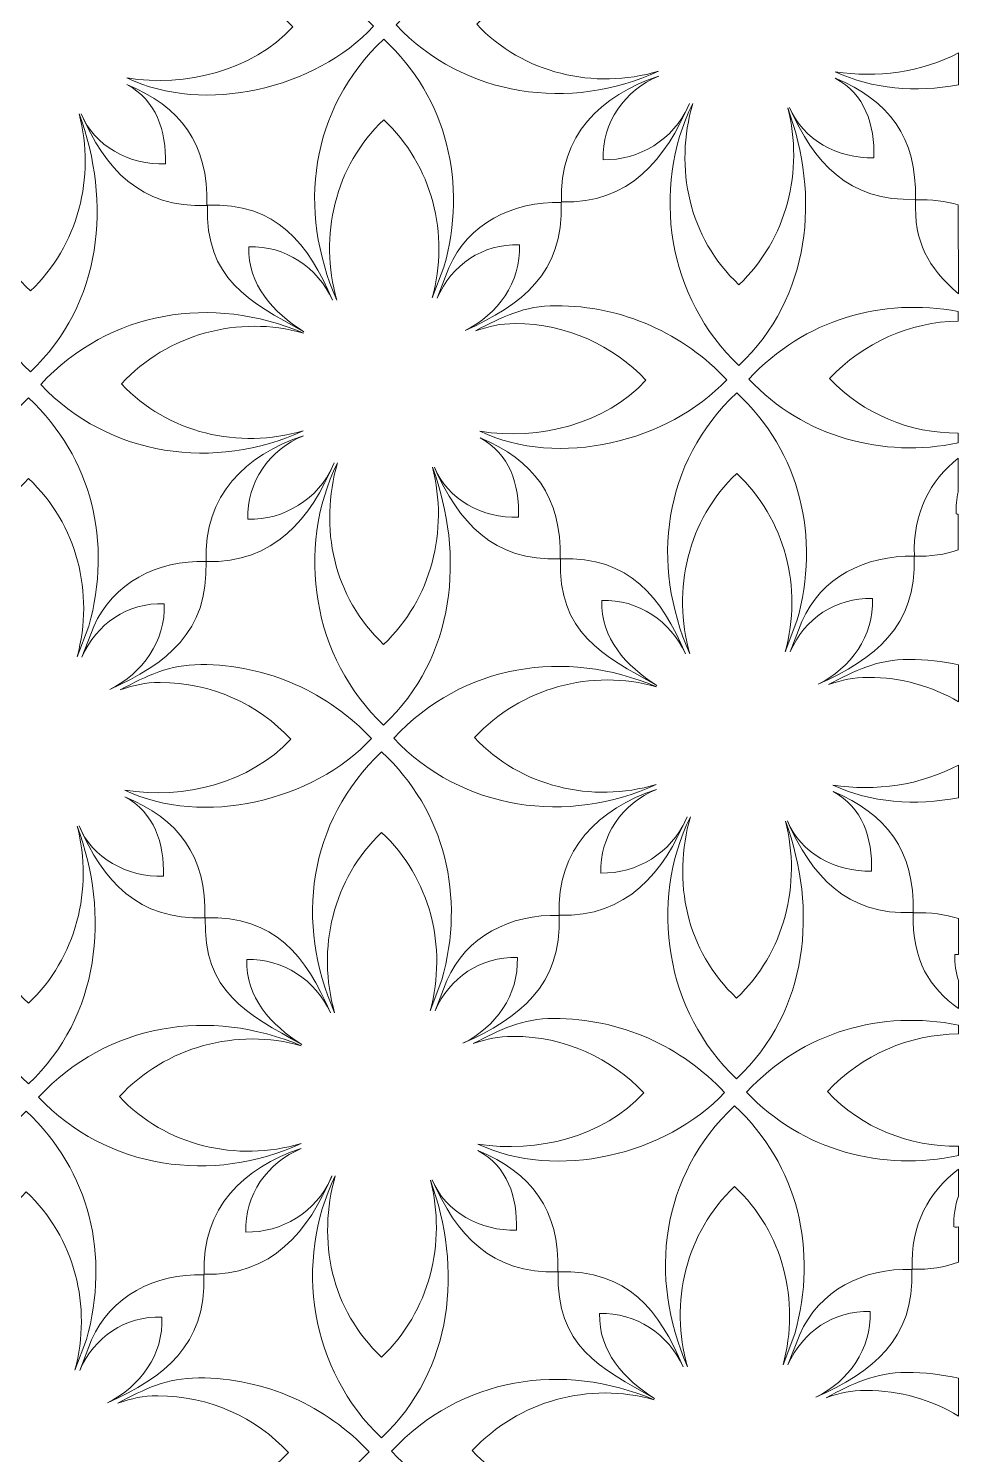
# Model space of a CAD drawing. Header units: centimetres. Extents: x -48 to 48, y -64 to 64.
# Drawn here: x 25.07 to 48.12, y -11.27 to 24.07 of the extents above; entities that cross this region are included whole.
import ezdxf

# ---------------------------------------------------------------- set-up
doc = ezdxf.new("R2010")
doc.units = ezdxf.units.CM
doc.header["$MEASUREMENT"] = 0
doc.layers.add('layer 1', color=7, linetype='Continuous')

msp = doc.modelspace()

# ---------------------------------------------------------------- linework, layer by layer
at = {"layer": 'layer 1', "color": 177, "lineweight": 9}
for points, knots in [([(40.68351, 23.01202), (38.50977, 22.00518), (35.86596, 22.36421), (34.17887, 24.16095), (34.17887, 24.16095), (35.88826, 26.00321), (38.4353, 26.39162), (40.68855, 25.43469), (40.68855, 25.43469), (39.08911, 25.88826), (37.32618, 25.41133), (36.17887, 24.17484), (36.17887, 24.17484), (37.32093, 22.95855), (39.08967, 22.53704), (40.68351, 23.01202)], [0, 0, 0, 0, 0.2, 0.2, 0.2, 0.2, 0.4, 0.4, 0.4, 0.4, 0.6, 0.6, 0.6, 0.6, 1, 1, 1, 1]), ([(27.3927, 25.33239), (28.05126, 25.68253), (28.61073, 25.95818), (29.38676, 25.95818), (29.38676, 25.95818), (31.05555, 25.95818), (32.56034, 25.25313), (33.6203, 24.12428), (33.6203, 24.12428), (32.18274, 22.57499), (29.44445, 21.92404), (27.50625, 22.84543), (27.50625, 22.84543), (28.97065, 22.61078), (30.60862, 23.02008), (31.6203, 24.11039), (31.6203, 24.11039), (30.80974, 24.97364), (29.65902, 25.51279), (28.38289, 25.51279), (28.38289, 25.51279), (27.98902, 25.51279), (27.76162, 25.45354), (27.3927, 25.33239)], [0, 0, 0, 0, 0.14285714, 0.14285714, 0.14285714, 0.14285714, 0.28571429, 0.28571429, 0.28571429, 0.28571429, 0.42857143, 0.42857143, 0.42857143, 0.42857143, 0.57142857, 0.57142857, 0.57142857, 0.57142857, 0.71428571, 0.71428571, 0.71428571, 0.71428571, 1, 1, 1, 1]), ([(35.07901, 17.39217), (35.50555, 18.97617), (35.0816, 20.68023), (33.87452, 21.80872), (33.87452, 21.80872), (32.66627, 20.66564), (32.25705, 18.92715), (32.7095, 17.34101), (32.7095, 17.34101), (31.72866, 19.57034), (32.03684, 22.06992), (33.87478, 23.80872), (33.87478, 23.80872), (35.46114, 22.32565), (35.94418, 20.22826), (35.36793, 18.15595), (35.36793, 18.15595), (35.36793, 18.15595), (35.07901, 17.39217), (35.07901, 17.39217)], [0, 0, 0, 0, 0.16666667, 0.16666667, 0.16666667, 0.16666667, 0.33333333, 0.33333333, 0.33333333, 0.33333333, 0.5, 0.5, 0.5, 0.5, 0.66666667, 0.66666667, 0.66666667, 0.66666667, 1, 1, 1, 1]), ([(48.11858, 22.67462), (48.11858, 22.67462), (48.11857, 23.46552), (48.11857, 23.46552), (48.11857, 23.46552), (47.19819, 22.98693), (46.08905, 22.83603), (45.06482, 23.00014), (45.06482, 23.00014), (45.97832, 22.56588), (47.06957, 22.4809), (48.11858, 22.67462)], [0, 0, 0, 0, 0.25, 0.25, 0.25, 0.25, 0.5, 0.5, 0.5, 0.5, 1, 1, 1, 1]), ([(27.50754, 22.68318), (28.82625, 22.13659), (29.53912, 21.2255), (29.49074, 19.68195), (29.49074, 19.68195), (27.83666, 19.61919), (26.96769, 20.59857), (26.37555, 21.95904), (26.37555, 21.95904), (26.68502, 21.16618), (27.58142, 20.67988), (28.46241, 20.71332), (28.46241, 20.71332), (28.48823, 21.53717), (28.23453, 22.29421), (27.50754, 22.68318)], [0, 0, 0, 0, 0.2, 0.2, 0.2, 0.2, 0.4, 0.4, 0.4, 0.4, 0.6, 0.6, 0.6, 0.6, 1, 1, 1, 1]), ([(41.44868, 22.21534), (40.87199, 20.8358), (39.9524, 19.72015), (38.28011, 19.77295), (38.28011, 19.77295), (38.21799, 21.4212), (39.25451, 22.41701), (40.68865, 22.88992), (40.68865, 22.88992), (39.84643, 22.53892), (39.28044, 21.73937), (39.31511, 20.81931), (39.31511, 20.81931), (40.19013, 20.79169), (41.07116, 21.32993), (41.41755, 22.14099), (41.41755, 22.14099), (41.42892, 22.16759), (41.43849, 22.18816), (41.44868, 22.21534)], [0, 0, 0, 0, 0.16666667, 0.16666667, 0.16666667, 0.16666667, 0.33333333, 0.33333333, 0.33333333, 0.33333333, 0.5, 0.5, 0.5, 0.5, 0.66666667, 0.66666667, 0.66666667, 0.66666667, 1, 1, 1, 1]), ([(45.06611, 22.83789), (46.38482, 22.2913), (47.09769, 21.38021), (47.04931, 19.83666), (47.04931, 19.83666), (45.39523, 19.7739), (44.52626, 20.75328), (43.93412, 22.11375), (43.93412, 22.11375), (44.24359, 21.32089), (45.13999, 20.83459), (46.02098, 20.86803), (46.02098, 20.86803), (46.0468, 21.69188), (45.7931, 22.44892), (45.06611, 22.83789)], [0, 0, 0, 0, 0.2, 0.2, 0.2, 0.2, 0.4, 0.4, 0.4, 0.4, 0.6, 0.6, 0.6, 0.6, 1, 1, 1, 1]), ([(26.32787, 21.95331), (27.13477, 19.75911), (26.90587, 17.25557), (25.11921, 15.56526), (25.11921, 15.56526), (23.35706, 17.21269), (22.92589, 19.93446), (23.97296, 22.06007), (23.97296, 22.06007), (23.51425, 20.4571), (23.87308, 18.73049), (25.11947, 17.56526), (25.11947, 17.56526), (26.30594, 18.68774), (26.73253, 20.39552), (26.32787, 21.95331)], [0, 0, 0, 0, 0.2, 0.2, 0.2, 0.2, 0.4, 0.4, 0.4, 0.4, 0.6, 0.6, 0.6, 0.6, 1, 1, 1, 1]), ([(43.88644, 22.10802), (44.69334, 19.91382), (44.46444, 17.41028), (42.67778, 15.71997), (42.67778, 15.71997), (40.91563, 17.3674), (40.48446, 20.08917), (41.53153, 22.21478), (41.53153, 22.21478), (41.07282, 20.61181), (41.43165, 18.8852), (42.67804, 17.71997), (42.67804, 17.71997), (43.86451, 18.84245), (44.2911, 20.55023), (43.88644, 22.10802)], [0, 0, 0, 0, 0.2, 0.2, 0.2, 0.2, 0.4, 0.4, 0.4, 0.4, 0.6, 0.6, 0.6, 0.6, 1, 1, 1, 1]), ([(35.19893, 17.38822), (35.19893, 17.38822), (35.49147, 18.14312), (35.49147, 18.14312), (35.49147, 18.14312), (35.9601, 19.22534), (37.06652, 19.79383), (38.27245, 19.75574), (38.27245, 19.75574), (38.33845, 18.00369), (37.29125, 17.21768), (35.89023, 16.58519), (35.89023, 16.58519), (36.70154, 16.98809), (37.2726, 17.77623), (37.23745, 18.70938), (37.23745, 18.70938), (36.32378, 18.73824), (35.5575, 18.21284), (35.19893, 17.38822)], [0, 0, 0, 0, 0.16666667, 0.16666667, 0.16666667, 0.16666667, 0.33333333, 0.33333333, 0.33333333, 0.33333333, 0.5, 0.5, 0.5, 0.5, 0.66666667, 0.66666667, 0.66666667, 0.66666667, 1, 1, 1, 1]), ([(48.11606, 17.49128), (47.35535, 18.16984), (47.01948, 18.76082), (47.05276, 19.82315), (47.05276, 19.82315), (47.45368, 19.83835), (47.80368, 19.79487), (48.11227, 19.70143), (48.11227, 19.70143), (48.11227, 19.70143), (48.11606, 17.49128), (48.11606, 17.49128)], [0, 0, 0, 0, 0.25, 0.25, 0.25, 0.25, 0.5, 0.5, 0.5, 0.5, 1, 1, 1, 1]), ([(31.89527, 16.55642), (31.13271, 17.03504), (30.50235, 17.72768), (30.53158, 18.66066), (30.53158, 18.66066), (31.42587, 18.69459), (32.2416, 18.15065), (32.6045, 17.3374), (32.6045, 17.3374), (32.0059, 18.74193), (31.22338, 19.7573), (29.50325, 19.69203), (29.50325, 19.69203), (29.44591, 17.8623), (30.53181, 17.30993), (31.89527, 16.55642)], [0, 0, 0, 0, 0.2, 0.2, 0.2, 0.2, 0.4, 0.4, 0.4, 0.4, 0.6, 0.6, 0.6, 0.6, 1, 1, 1, 1]), ([(31.87833, 14.10077), (29.70459, 13.09393), (27.06078, 13.45296), (25.37369, 15.2497), (25.37369, 15.2497), (27.08308, 17.09196), (29.63012, 17.48037), (31.88337, 16.52344), (31.88337, 16.52344), (30.28393, 16.97701), (28.521, 16.50008), (27.37369, 15.26359), (27.37369, 15.26359), (28.51575, 14.0473), (30.28449, 13.62579), (31.87833, 14.10077)], [0, 0, 0, 0, 0.2, 0.2, 0.2, 0.2, 0.4, 0.4, 0.4, 0.4, 0.6, 0.6, 0.6, 0.6, 1, 1, 1, 1]), ([(48.11226, 16.82172), (46.9233, 16.79394), (45.75964, 16.29616), (44.9232, 15.39471), (44.9232, 15.39471), (45.7564, 14.50735), (46.92319, 14.04301), (48.11225, 14.04123), (48.11225, 14.04123), (48.11225, 14.04123), (48.11228, 13.79906), (48.11228, 13.79906), (48.11228, 13.79906), (46.25877, 13.41992), (44.28109, 13.93468), (42.9232, 15.38082), (42.9232, 15.38082), (44.3048, 16.86982), (46.23365, 17.40909), (48.11227, 17.05588), (48.11227, 17.05588), (48.11227, 17.05588), (48.11226, 16.82172), (48.11226, 16.82172)], [0, 0, 0, 0, 0.14285714, 0.14285714, 0.14285714, 0.14285714, 0.28571429, 0.28571429, 0.28571429, 0.28571429, 0.42857143, 0.42857143, 0.42857143, 0.42857143, 0.57142857, 0.57142857, 0.57142857, 0.57142857, 0.71428571, 0.71428571, 0.71428571, 0.71428571, 1, 1, 1, 1]), ([(36.14609, 16.57585), (36.80465, 16.92599), (37.36412, 17.20164), (38.14015, 17.20164), (38.14015, 17.20164), (39.80894, 17.20164), (41.31373, 16.49659), (42.37369, 15.36774), (42.37369, 15.36774), (40.93613, 13.81845), (38.19784, 13.1675), (36.25964, 14.08889), (36.25964, 14.08889), (37.72404, 13.85424), (39.36201, 14.26354), (40.37369, 15.35385), (40.37369, 15.35385), (39.56313, 16.2171), (38.41241, 16.75625), (37.13628, 16.75625), (37.13628, 16.75625), (36.74241, 16.75625), (36.51501, 16.697), (36.14609, 16.57585)], [0, 0, 0, 0, 0.14285714, 0.14285714, 0.14285714, 0.14285714, 0.28571429, 0.28571429, 0.28571429, 0.28571429, 0.42857143, 0.42857143, 0.42857143, 0.42857143, 0.57142857, 0.57142857, 0.57142857, 0.57142857, 0.71428571, 0.71428571, 0.71428571, 0.71428571, 1, 1, 1, 1]), ([(26.27681, 8.49859), (26.70335, 10.08259), (26.2794, 11.78665), (25.07232, 12.91514), (25.07232, 12.91514), (23.86407, 11.77206), (23.45485, 10.03357), (23.9073, 8.44743), (23.9073, 8.44743), (22.92646, 10.67676), (23.23464, 13.17634), (25.07258, 14.91514), (25.07258, 14.91514), (26.65894, 13.43207), (27.14198, 11.33468), (26.56573, 9.26237), (26.56573, 9.26237), (26.56573, 9.26237), (26.27681, 8.49859), (26.27681, 8.49859)], [0, 0, 0, 0, 0.16666667, 0.16666667, 0.16666667, 0.16666667, 0.33333333, 0.33333333, 0.33333333, 0.33333333, 0.5, 0.5, 0.5, 0.5, 0.66666667, 0.66666667, 0.66666667, 0.66666667, 1, 1, 1, 1]), ([(43.82733, 8.62673), (44.25387, 10.21073), (43.82992, 11.91479), (42.62284, 13.04328), (42.62284, 13.04328), (41.41459, 11.9002), (41.00537, 10.16171), (41.45782, 8.57557), (41.45782, 8.57557), (40.47698, 10.8049), (40.78516, 13.30448), (42.6231, 15.04328), (42.6231, 15.04328), (44.20946, 13.56021), (44.6925, 11.46282), (44.11625, 9.39051), (44.11625, 9.39051), (44.11625, 9.39051), (43.82733, 8.62673), (43.82733, 8.62673)], [0, 0, 0, 0, 0.16666667, 0.16666667, 0.16666667, 0.16666667, 0.33333333, 0.33333333, 0.33333333, 0.33333333, 0.5, 0.5, 0.5, 0.5, 0.66666667, 0.66666667, 0.66666667, 0.66666667, 1, 1, 1, 1]), ([(32.6435, 13.30409), (32.06681, 11.92455), (31.14722, 10.8089), (29.47493, 10.8617), (29.47493, 10.8617), (29.41281, 12.50995), (30.44933, 13.50576), (31.88347, 13.97867), (31.88347, 13.97867), (31.04125, 13.62767), (30.47526, 12.82812), (30.50993, 11.90806), (30.50993, 11.90806), (31.38495, 11.88044), (32.26598, 12.41868), (32.61237, 13.22974), (32.61237, 13.22974), (32.62374, 13.25634), (32.63331, 13.27691), (32.6435, 13.30409)], [0, 0, 0, 0, 0.16666667, 0.16666667, 0.16666667, 0.16666667, 0.33333333, 0.33333333, 0.33333333, 0.33333333, 0.5, 0.5, 0.5, 0.5, 0.66666667, 0.66666667, 0.66666667, 0.66666667, 1, 1, 1, 1]), ([(36.26093, 13.92664), (37.57964, 13.38005), (38.29251, 12.46896), (38.24413, 10.92541), (38.24413, 10.92541), (36.59005, 10.86265), (35.72108, 11.84203), (35.12894, 13.2025), (35.12894, 13.2025), (35.43841, 12.40964), (36.33481, 11.92334), (37.2158, 11.95678), (37.2158, 11.95678), (37.24162, 12.78063), (36.98792, 13.53767), (36.26093, 13.92664)], [0, 0, 0, 0, 0.2, 0.2, 0.2, 0.2, 0.4, 0.4, 0.4, 0.4, 0.6, 0.6, 0.6, 0.6, 1, 1, 1, 1]), ([(35.08126, 13.19677), (35.88816, 11.00257), (35.65926, 8.49903), (33.8726, 6.80872), (33.8726, 6.80872), (32.11045, 8.45615), (31.67928, 11.17792), (32.72635, 13.30353), (32.72635, 13.30353), (32.26764, 11.70056), (32.62647, 9.97395), (33.87286, 8.80872), (33.87286, 8.80872), (35.05933, 9.9312), (35.48592, 11.63898), (35.08126, 13.19677)], [0, 0, 0, 0, 0.2, 0.2, 0.2, 0.2, 0.4, 0.4, 0.4, 0.4, 0.6, 0.6, 0.6, 0.6, 1, 1, 1, 1]), ([(48.11226, 12.59223), (48.07083, 12.41499), (48.05227, 12.22966), (48.05944, 12.03918), (48.05944, 12.03918), (48.07705, 12.03863), (48.09466, 12.03829), (48.11227, 12.0382), (48.11227, 12.0382), (48.11227, 12.0382), (48.11227, 11.14703), (48.11227, 11.14703), (48.11227, 11.14703), (47.78988, 11.03573), (47.42921, 10.98005), (47.02444, 10.99282), (47.02444, 10.99282), (46.98389, 12.06877), (47.41149, 12.86671), (48.11226, 13.42265), (48.11226, 13.42265), (48.11226, 13.42265), (48.11226, 12.59223), (48.11226, 12.59223)], [0, 0, 0, 0, 0.14285714, 0.14285714, 0.14285714, 0.14285714, 0.28571429, 0.28571429, 0.28571429, 0.28571429, 0.42857143, 0.42857143, 0.42857143, 0.42857143, 0.57142857, 0.57142857, 0.57142857, 0.57142857, 0.71428571, 0.71428571, 0.71428571, 0.71428571, 1, 1, 1, 1]), ([(40.64359, 7.79098), (39.88103, 8.2696), (39.25067, 8.96224), (39.2799, 9.89522), (39.2799, 9.89522), (40.17419, 9.92915), (40.98992, 9.38521), (41.35282, 8.57196), (41.35282, 8.57196), (40.75422, 9.97649), (39.9717, 10.99186), (38.25157, 10.92659), (38.25157, 10.92659), (38.19423, 9.09686), (39.28013, 8.54449), (40.64359, 7.79098)], [0, 0, 0, 0, 0.2, 0.2, 0.2, 0.2, 0.4, 0.4, 0.4, 0.4, 0.6, 0.6, 0.6, 0.6, 1, 1, 1, 1]), ([(43.94725, 8.62278), (43.94725, 8.62278), (44.23979, 9.37768), (44.23979, 9.37768), (44.23979, 9.37768), (44.70842, 10.4599), (45.81484, 11.02839), (47.02077, 10.9903), (47.02077, 10.9903), (47.08677, 9.23825), (46.03957, 8.45224), (44.63855, 7.81975), (44.63855, 7.81975), (45.44986, 8.22265), (46.02092, 9.01079), (45.98577, 9.94394), (45.98577, 9.94394), (45.0721, 9.9728), (44.30582, 9.4474), (43.94725, 8.62278)], [0, 0, 0, 0, 0.16666667, 0.16666667, 0.16666667, 0.16666667, 0.33333333, 0.33333333, 0.33333333, 0.33333333, 0.5, 0.5, 0.5, 0.5, 0.66666667, 0.66666667, 0.66666667, 0.66666667, 1, 1, 1, 1]), ([(26.39673, 8.49464), (26.39673, 8.49464), (26.68927, 9.24954), (26.68927, 9.24954), (26.68927, 9.24954), (27.1579, 10.33176), (28.26432, 10.90025), (29.47025, 10.86216), (29.47025, 10.86216), (29.53625, 9.11011), (28.48905, 8.3241), (27.08803, 7.69161), (27.08803, 7.69161), (27.89934, 8.09451), (28.4704, 8.88265), (28.43525, 9.8158), (28.43525, 9.8158), (27.52158, 9.84466), (26.7553, 9.31926), (26.39673, 8.49464)], [0, 0, 0, 0, 0.16666667, 0.16666667, 0.16666667, 0.16666667, 0.33333333, 0.33333333, 0.33333333, 0.33333333, 0.5, 0.5, 0.5, 0.5, 0.66666667, 0.66666667, 0.66666667, 0.66666667, 1, 1, 1, 1]), ([(40.62665, 5.33533), (38.45291, 4.32849), (35.8091, 4.68752), (34.12201, 6.48426), (34.12201, 6.48426), (35.8314, 8.32652), (38.37844, 8.71493), (40.63169, 7.758), (40.63169, 7.758), (39.03225, 8.21157), (37.26932, 7.73464), (36.12201, 6.49815), (36.12201, 6.49815), (37.26407, 5.28186), (39.03281, 4.86035), (40.62665, 5.33533)], [0, 0, 0, 0, 0.2, 0.2, 0.2, 0.2, 0.4, 0.4, 0.4, 0.4, 0.6, 0.6, 0.6, 0.6, 1, 1, 1, 1]), ([(27.34389, 7.68227), (28.00245, 8.03241), (28.56192, 8.30806), (29.33795, 8.30806), (29.33795, 8.30806), (31.00674, 8.30806), (32.51153, 7.60301), (33.57149, 6.47416), (33.57149, 6.47416), (32.13393, 4.92487), (29.39564, 4.27392), (27.45744, 5.19531), (27.45744, 5.19531), (28.92184, 4.96066), (30.55981, 5.36996), (31.57149, 6.46027), (31.57149, 6.46027), (30.76093, 7.32352), (29.61021, 7.86267), (28.33408, 7.86267), (28.33408, 7.86267), (27.94021, 7.86267), (27.71281, 7.80342), (27.34389, 7.68227)], [0, 0, 0, 0, 0.14285714, 0.14285714, 0.14285714, 0.14285714, 0.28571429, 0.28571429, 0.28571429, 0.28571429, 0.42857143, 0.42857143, 0.42857143, 0.42857143, 0.57142857, 0.57142857, 0.57142857, 0.57142857, 0.71428571, 0.71428571, 0.71428571, 0.71428571, 1, 1, 1, 1]), ([(48.11858, 8.30547), (48.11858, 8.30547), (48.11858, 7.38807), (48.11858, 7.38807), (48.11858, 7.38807), (47.4622, 7.77128), (46.69892, 7.99081), (45.8846, 7.99081), (45.8846, 7.99081), (45.49073, 7.99081), (45.26333, 7.93156), (44.89441, 7.81041), (44.89441, 7.81041), (45.55297, 8.16055), (46.11244, 8.4362), (46.88847, 8.4362), (46.88847, 8.4362), (47.3105, 8.4362), (47.72207, 8.39111), (48.11858, 8.30547)], [0, 0, 0, 0, 0.16666667, 0.16666667, 0.16666667, 0.16666667, 0.33333333, 0.33333333, 0.33333333, 0.33333333, 0.5, 0.5, 0.5, 0.5, 0.66666667, 0.66666667, 0.66666667, 0.66666667, 1, 1, 1, 1]), ([(35.02745, -0.27009), (35.45399, 1.31391), (35.03004, 3.01797), (33.82296, 4.14646), (33.82296, 4.14646), (32.61471, 3.00338), (32.20549, 1.26489), (32.65794, -0.32125), (32.65794, -0.32125), (31.6771, 1.90808), (31.98528, 4.40766), (33.82322, 6.14646), (33.82322, 6.14646), (35.40958, 4.66339), (35.89262, 2.566), (35.31637, 0.49369), (35.31637, 0.49369), (35.31637, 0.49369), (35.02745, -0.27009), (35.02745, -0.27009)], [0, 0, 0, 0, 0.16666667, 0.16666667, 0.16666667, 0.16666667, 0.33333333, 0.33333333, 0.33333333, 0.33333333, 0.5, 0.5, 0.5, 0.5, 0.66666667, 0.66666667, 0.66666667, 0.66666667, 1, 1, 1, 1]), ([(48.11858, 5.81895), (47.18725, 5.31663), (46.05337, 5.15595), (45.00796, 5.32345), (45.00796, 5.32345), (45.93798, 4.88134), (47.05224, 4.80125), (48.11858, 5.00871), (48.11858, 5.00871), (48.11858, 5.00871), (48.11858, 5.81895), (48.11858, 5.81895)], [0, 0, 0, 0, 0.25, 0.25, 0.25, 0.25, 0.5, 0.5, 0.5, 0.5, 1, 1, 1, 1]), ([(27.45873, 5.03306), (28.77744, 4.48647), (29.49031, 3.57538), (29.44193, 2.03183), (29.44193, 2.03183), (27.78785, 1.96907), (26.91888, 2.94845), (26.32674, 4.30892), (26.32674, 4.30892), (26.63621, 3.51606), (27.53261, 3.02976), (28.4136, 3.0632), (28.4136, 3.0632), (28.43942, 3.88705), (28.18572, 4.64409), (27.45873, 5.03306)], [0, 0, 0, 0, 0.2, 0.2, 0.2, 0.2, 0.4, 0.4, 0.4, 0.4, 0.6, 0.6, 0.6, 0.6, 1, 1, 1, 1]), ([(41.39182, 4.53865), (40.81513, 3.15911), (39.89554, 2.04346), (38.22325, 2.09626), (38.22325, 2.09626), (38.16113, 3.74451), (39.19765, 4.74032), (40.63179, 5.21323), (40.63179, 5.21323), (39.78957, 4.86223), (39.22358, 4.06268), (39.25825, 3.14262), (39.25825, 3.14262), (40.13327, 3.115), (41.0143, 3.65324), (41.36069, 4.4643), (41.36069, 4.4643), (41.37206, 4.4909), (41.38163, 4.51147), (41.39182, 4.53865)], [0, 0, 0, 0, 0.16666667, 0.16666667, 0.16666667, 0.16666667, 0.33333333, 0.33333333, 0.33333333, 0.33333333, 0.5, 0.5, 0.5, 0.5, 0.66666667, 0.66666667, 0.66666667, 0.66666667, 1, 1, 1, 1]), ([(45.00925, 5.1612), (46.32796, 4.61461), (47.04083, 3.70352), (46.99245, 2.15997), (46.99245, 2.15997), (45.33837, 2.09721), (44.4694, 3.07659), (43.87726, 4.43706), (43.87726, 4.43706), (44.18673, 3.6442), (45.08313, 3.1579), (45.96412, 3.19134), (45.96412, 3.19134), (45.98994, 4.01519), (45.73624, 4.77223), (45.00925, 5.1612)], [0, 0, 0, 0, 0.2, 0.2, 0.2, 0.2, 0.4, 0.4, 0.4, 0.4, 0.6, 0.6, 0.6, 0.6, 1, 1, 1, 1]), ([(26.27906, 4.30319), (27.08596, 2.10899), (26.85706, -0.39455), (25.0704, -2.08486), (25.0704, -2.08486), (23.30825, -0.43743), (22.87708, 2.28434), (23.92415, 4.40995), (23.92415, 4.40995), (23.46544, 2.80698), (23.82427, 1.08037), (25.07066, -0.08486), (25.07066, -0.08486), (26.25713, 1.03762), (26.68372, 2.7454), (26.27906, 4.30319)], [0, 0, 0, 0, 0.2, 0.2, 0.2, 0.2, 0.4, 0.4, 0.4, 0.4, 0.6, 0.6, 0.6, 0.6, 1, 1, 1, 1]), ([(43.82958, 4.43133), (44.63648, 2.23713), (44.40758, -0.26641), (42.62092, -1.95672), (42.62092, -1.95672), (40.85877, -0.30929), (40.4276, 2.41248), (41.47467, 4.53809), (41.47467, 4.53809), (41.01596, 2.93512), (41.37479, 1.20851), (42.62118, 0.04328), (42.62118, 0.04328), (43.80765, 1.16576), (44.23424, 2.87354), (43.82958, 4.43133)], [0, 0, 0, 0, 0.2, 0.2, 0.2, 0.2, 0.4, 0.4, 0.4, 0.4, 0.6, 0.6, 0.6, 0.6, 1, 1, 1, 1]), ([(35.14737, -0.27404), (35.14737, -0.27404), (35.43991, 0.48086), (35.43991, 0.48086), (35.43991, 0.48086), (35.90854, 1.56308), (37.01496, 2.13157), (38.22089, 2.09348), (38.22089, 2.09348), (38.28689, 0.34143), (37.23969, -0.44458), (35.83867, -1.07707), (35.83867, -1.07707), (36.64998, -0.67417), (37.22104, 0.11397), (37.18589, 1.04712), (37.18589, 1.04712), (36.27222, 1.07598), (35.50594, 0.55058), (35.14737, -0.27404)], [0, 0, 0, 0, 0.16666667, 0.16666667, 0.16666667, 0.16666667, 0.33333333, 0.33333333, 0.33333333, 0.33333333, 0.5, 0.5, 0.5, 0.5, 0.66666667, 0.66666667, 0.66666667, 0.66666667, 1, 1, 1, 1]), ([(48.11778, 2.01414), (48.11778, 2.01414), (48.11779, 1.12497), (48.11779, 1.12497), (48.11779, 1.12497), (48.08746, 1.12514), (48.05701, 1.12465), (48.02648, 1.1235), (48.02648, 1.1235), (48.01926, 0.89285), (48.05234, 0.67687), (48.11777, 0.47521), (48.11777, 0.47521), (48.11777, 0.47521), (48.11778, -0.21501), (48.11778, -0.21501), (48.11778, -0.21501), (47.41531, 0.30339), (46.96053, 0.95405), (46.99815, 2.15487), (46.99815, 2.15487), (47.42534, 2.17107), (47.79471, 2.12064), (48.11778, 2.01414)], [0, 0, 0, 0, 0.14285714, 0.14285714, 0.14285714, 0.14285714, 0.28571429, 0.28571429, 0.28571429, 0.28571429, 0.42857143, 0.42857143, 0.42857143, 0.42857143, 0.57142857, 0.57142857, 0.57142857, 0.57142857, 0.71428571, 0.71428571, 0.71428571, 0.71428571, 1, 1, 1, 1]), ([(31.84371, -1.10584), (31.08115, -0.62722), (30.45079, 0.06542), (30.48002, 0.9984), (30.48002, 0.9984), (31.37431, 1.03233), (32.19004, 0.48839), (32.55294, -0.32486), (32.55294, -0.32486), (31.95434, 1.07967), (31.17182, 2.09504), (29.45169, 2.02977), (29.45169, 2.02977), (29.39435, 0.20004), (30.48025, -0.35233), (31.84371, -1.10584)], [0, 0, 0, 0, 0.2, 0.2, 0.2, 0.2, 0.4, 0.4, 0.4, 0.4, 0.6, 0.6, 0.6, 0.6, 1, 1, 1, 1]), ([(31.82677, -3.56149), (29.65303, -4.56833), (27.00922, -4.2093), (25.32213, -2.41256), (25.32213, -2.41256), (27.03152, -0.5703), (29.57856, -0.18189), (31.83181, -1.13882), (31.83181, -1.13882), (30.23237, -0.68525), (28.46944, -1.16218), (27.32213, -2.39867), (27.32213, -2.39867), (28.46419, -3.61496), (30.23293, -4.03647), (31.82677, -3.56149)], [0, 0, 0, 0, 0.2, 0.2, 0.2, 0.2, 0.4, 0.4, 0.4, 0.4, 0.6, 0.6, 0.6, 0.6, 1, 1, 1, 1]), ([(48.11778, -0.62401), (48.11778, -0.62401), (48.11777, -0.84556), (48.11777, -0.84556), (48.11777, -0.84556), (46.90799, -0.85769), (45.71912, -1.35693), (44.86859, -2.27357), (44.86859, -2.27357), (45.71584, -3.17588), (46.90799, -3.64077), (48.11777, -3.62674), (48.11777, -3.62674), (48.11777, -3.62674), (48.11778, -3.8566), (48.11778, -3.8566), (48.11778, -3.8566), (46.24703, -4.2594), (44.24116, -3.74924), (42.86859, -2.28746), (42.86859, -2.28746), (44.26494, -0.78257), (46.22027, -0.24779), (48.11778, -0.62401)], [0, 0, 0, 0, 0.14285714, 0.14285714, 0.14285714, 0.14285714, 0.28571429, 0.28571429, 0.28571429, 0.28571429, 0.42857143, 0.42857143, 0.42857143, 0.42857143, 0.57142857, 0.57142857, 0.57142857, 0.57142857, 0.71428571, 0.71428571, 0.71428571, 0.71428571, 1, 1, 1, 1]), ([(36.09453, -1.08641), (36.75309, -0.73627), (37.31256, -0.46062), (38.08859, -0.46062), (38.08859, -0.46062), (39.75738, -0.46062), (41.26217, -1.16567), (42.32213, -2.29452), (42.32213, -2.29452), (40.88457, -3.84381), (38.14628, -4.49476), (36.20808, -3.57337), (36.20808, -3.57337), (37.67248, -3.80802), (39.31045, -3.39872), (40.32213, -2.30841), (40.32213, -2.30841), (39.51157, -1.44516), (38.36085, -0.90601), (37.08472, -0.90601), (37.08472, -0.90601), (36.69085, -0.90601), (36.46345, -0.96526), (36.09453, -1.08641)], [0, 0, 0, 0, 0.14285714, 0.14285714, 0.14285714, 0.14285714, 0.28571429, 0.28571429, 0.28571429, 0.28571429, 0.42857143, 0.42857143, 0.42857143, 0.42857143, 0.57142857, 0.57142857, 0.57142857, 0.57142857, 0.71428571, 0.71428571, 0.71428571, 0.71428571, 1, 1, 1, 1]), ([(26.21995, -9.1781), (26.64649, -7.5941), (26.22254, -5.89004), (25.01546, -4.76155), (25.01546, -4.76155), (23.80721, -5.90463), (23.39799, -7.64312), (23.85044, -9.22926), (23.85044, -9.22926), (22.8696, -6.99993), (23.17778, -4.50035), (25.01572, -2.76155), (25.01572, -2.76155), (26.60208, -4.24462), (27.08512, -6.34201), (26.50887, -8.41432), (26.50887, -8.41432), (26.50887, -8.41432), (26.21995, -9.1781), (26.21995, -9.1781)], [0, 0, 0, 0, 0.16666667, 0.16666667, 0.16666667, 0.16666667, 0.33333333, 0.33333333, 0.33333333, 0.33333333, 0.5, 0.5, 0.5, 0.5, 0.66666667, 0.66666667, 0.66666667, 0.66666667, 1, 1, 1, 1]), ([(43.77251, -9.04263), (44.19905, -7.45863), (43.7751, -5.75457), (42.56802, -4.62608), (42.56802, -4.62608), (41.35977, -5.76916), (40.95055, -7.50765), (41.403, -9.09379), (41.403, -9.09379), (40.42216, -6.86446), (40.73034, -4.36488), (42.56828, -2.62608), (42.56828, -2.62608), (44.15464, -4.10915), (44.63768, -6.20654), (44.06143, -8.27885), (44.06143, -8.27885), (44.06143, -8.27885), (43.77251, -9.04263), (43.77251, -9.04263)], [0, 0, 0, 0, 0.16666667, 0.16666667, 0.16666667, 0.16666667, 0.33333333, 0.33333333, 0.33333333, 0.33333333, 0.5, 0.5, 0.5, 0.5, 0.66666667, 0.66666667, 0.66666667, 0.66666667, 1, 1, 1, 1]), ([(32.59194, -4.35817), (32.01525, -5.73771), (31.09566, -6.85336), (29.42337, -6.80056), (29.42337, -6.80056), (29.36125, -5.15231), (30.39777, -4.1565), (31.83191, -3.68359), (31.83191, -3.68359), (30.98969, -4.03459), (30.4237, -4.83414), (30.45837, -5.7542), (30.45837, -5.7542), (31.33339, -5.78182), (32.21442, -5.24358), (32.56081, -4.43252), (32.56081, -4.43252), (32.57218, -4.40592), (32.58175, -4.38535), (32.59194, -4.35817)], [0, 0, 0, 0, 0.16666667, 0.16666667, 0.16666667, 0.16666667, 0.33333333, 0.33333333, 0.33333333, 0.33333333, 0.5, 0.5, 0.5, 0.5, 0.66666667, 0.66666667, 0.66666667, 0.66666667, 1, 1, 1, 1]), ([(36.20937, -3.73562), (37.52808, -4.28221), (38.24095, -5.1933), (38.19257, -6.73685), (38.19257, -6.73685), (36.53849, -6.79961), (35.66952, -5.82023), (35.07738, -4.45976), (35.07738, -4.45976), (35.38685, -5.25262), (36.28325, -5.73892), (37.16424, -5.70548), (37.16424, -5.70548), (37.19006, -4.88163), (36.93636, -4.12459), (36.20937, -3.73562)], [0, 0, 0, 0, 0.2, 0.2, 0.2, 0.2, 0.4, 0.4, 0.4, 0.4, 0.6, 0.6, 0.6, 0.6, 1, 1, 1, 1]), ([(48.11777, -4.19903), (48.11777, -4.19903), (48.11777, -4.86856), (48.11777, -4.86856), (48.11777, -4.86856), (48.03506, -5.10668), (47.9948, -5.36285), (48.00483, -5.6291), (48.00483, -5.6291), (48.04248, -5.63028), (48.08015, -5.63042), (48.11778, -5.62954), (48.11778, -5.62954), (48.11778, -5.62954), (48.11778, -6.49969), (48.11778, -6.49969), (48.11778, -6.49969), (47.78027, -6.62531), (47.39994, -6.68903), (46.96983, -6.67546), (46.96983, -6.67546), (46.92814, -5.56908), (47.38145, -4.75665), (48.11777, -4.19903)], [0, 0, 0, 0, 0.14285714, 0.14285714, 0.14285714, 0.14285714, 0.28571429, 0.28571429, 0.28571429, 0.28571429, 0.42857143, 0.42857143, 0.42857143, 0.42857143, 0.57142857, 0.57142857, 0.57142857, 0.57142857, 0.71428571, 0.71428571, 0.71428571, 0.71428571, 1, 1, 1, 1]), ([(35.0297, -4.46549), (35.8366, -6.65969), (35.6077, -9.16323), (33.82104, -10.85354), (33.82104, -10.85354), (32.05889, -9.20611), (31.62772, -6.48434), (32.67479, -4.35873), (32.67479, -4.35873), (32.21608, -5.9617), (32.57491, -7.68831), (33.8213, -8.85354), (33.8213, -8.85354), (35.00777, -7.73106), (35.43436, -6.02328), (35.0297, -4.46549)], [0, 0, 0, 0, 0.2, 0.2, 0.2, 0.2, 0.4, 0.4, 0.4, 0.4, 0.6, 0.6, 0.6, 0.6, 1, 1, 1, 1]), ([(40.58877, -9.87838), (39.82621, -9.39976), (39.19585, -8.70712), (39.22508, -7.77414), (39.22508, -7.77414), (40.11937, -7.74021), (40.9351, -8.28415), (41.298, -9.0974), (41.298, -9.0974), (40.6994, -7.69287), (39.91688, -6.6775), (38.19675, -6.74277), (38.19675, -6.74277), (38.13941, -8.5725), (39.22531, -9.12487), (40.58877, -9.87838)], [0, 0, 0, 0, 0.2, 0.2, 0.2, 0.2, 0.4, 0.4, 0.4, 0.4, 0.6, 0.6, 0.6, 0.6, 1, 1, 1, 1]), ([(43.89243, -9.04658), (43.89243, -9.04658), (44.18497, -8.29168), (44.18497, -8.29168), (44.18497, -8.29168), (44.6536, -7.20946), (45.76002, -6.64097), (46.96595, -6.67906), (46.96595, -6.67906), (47.03195, -8.43111), (45.98475, -9.21712), (44.58373, -9.84961), (44.58373, -9.84961), (45.39504, -9.44671), (45.9661, -8.65857), (45.93095, -7.72542), (45.93095, -7.72542), (45.01728, -7.69656), (44.251, -8.22196), (43.89243, -9.04658)], [0, 0, 0, 0, 0.16666667, 0.16666667, 0.16666667, 0.16666667, 0.33333333, 0.33333333, 0.33333333, 0.33333333, 0.5, 0.5, 0.5, 0.5, 0.66666667, 0.66666667, 0.66666667, 0.66666667, 1, 1, 1, 1]), ([(26.33987, -9.18205), (26.33987, -9.18205), (26.63241, -8.42715), (26.63241, -8.42715), (26.63241, -8.42715), (27.10104, -7.34493), (28.20746, -6.77644), (29.41339, -6.81453), (29.41339, -6.81453), (29.47939, -8.56658), (28.43219, -9.35259), (27.03117, -9.98508), (27.03117, -9.98508), (27.84248, -9.58218), (28.41354, -8.79404), (28.37839, -7.86089), (28.37839, -7.86089), (27.46472, -7.83203), (26.69844, -8.35743), (26.33987, -9.18205)], [0, 0, 0, 0, 0.16666667, 0.16666667, 0.16666667, 0.16666667, 0.33333333, 0.33333333, 0.33333333, 0.33333333, 0.5, 0.5, 0.5, 0.5, 0.66666667, 0.66666667, 0.66666667, 0.66666667, 1, 1, 1, 1]), ([(40.57183, -12.33403), (38.39809, -13.34087), (35.75428, -12.98184), (34.06719, -11.1851), (34.06719, -11.1851), (35.77658, -9.34284), (38.32362, -8.95443), (40.57687, -9.91136), (40.57687, -9.91136), (38.97743, -9.45779), (37.2145, -9.93472), (36.06719, -11.17121), (36.06719, -11.17121), (37.20925, -12.3875), (38.97799, -12.80901), (40.57183, -12.33403)], [0, 0, 0, 0, 0.2, 0.2, 0.2, 0.2, 0.4, 0.4, 0.4, 0.4, 0.6, 0.6, 0.6, 0.6, 1, 1, 1, 1]), ([(27.28703, -9.99442), (27.94559, -9.64428), (28.50506, -9.36863), (29.28109, -9.36863), (29.28109, -9.36863), (30.94988, -9.36863), (32.45467, -10.07368), (33.51463, -11.20253), (33.51463, -11.20253), (32.07707, -12.75182), (29.33878, -13.40277), (27.40058, -12.48138), (27.40058, -12.48138), (28.86498, -12.71603), (30.50295, -12.30673), (31.51463, -11.21642), (31.51463, -11.21642), (30.70407, -10.35317), (29.55335, -9.81402), (28.27722, -9.81402), (28.27722, -9.81402), (27.88335, -9.81402), (27.65595, -9.87327), (27.28703, -9.99442)], [0, 0, 0, 0, 0.14285714, 0.14285714, 0.14285714, 0.14285714, 0.28571429, 0.28571429, 0.28571429, 0.28571429, 0.42857143, 0.42857143, 0.42857143, 0.42857143, 0.57142857, 0.57142857, 0.57142857, 0.57142857, 0.71428571, 0.71428571, 0.71428571, 0.71428571, 1, 1, 1, 1]), ([(48.11858, -9.376), (48.11858, -9.376), (48.11858, -10.31382), (48.11858, -10.31382), (48.11858, -10.31382), (47.45003, -9.91054), (46.66687, -9.67855), (45.82978, -9.67855), (45.82978, -9.67855), (45.43591, -9.67855), (45.20851, -9.7378), (44.83959, -9.85895), (44.83959, -9.85895), (45.49815, -9.50881), (46.05762, -9.23316), (46.83365, -9.23316), (46.83365, -9.23316), (47.27516, -9.23316), (47.70522, -9.2825), (48.11858, -9.376)], [0, 0, 0, 0, 0.16666667, 0.16666667, 0.16666667, 0.16666667, 0.33333333, 0.33333333, 0.33333333, 0.33333333, 0.5, 0.5, 0.5, 0.5, 0.66666667, 0.66666667, 0.66666667, 0.66666667, 1, 1, 1, 1])]:
    msp.add_open_spline(points, degree=3, knots=knots, dxfattribs=at)

doc.saveas('drawing.dxf')
